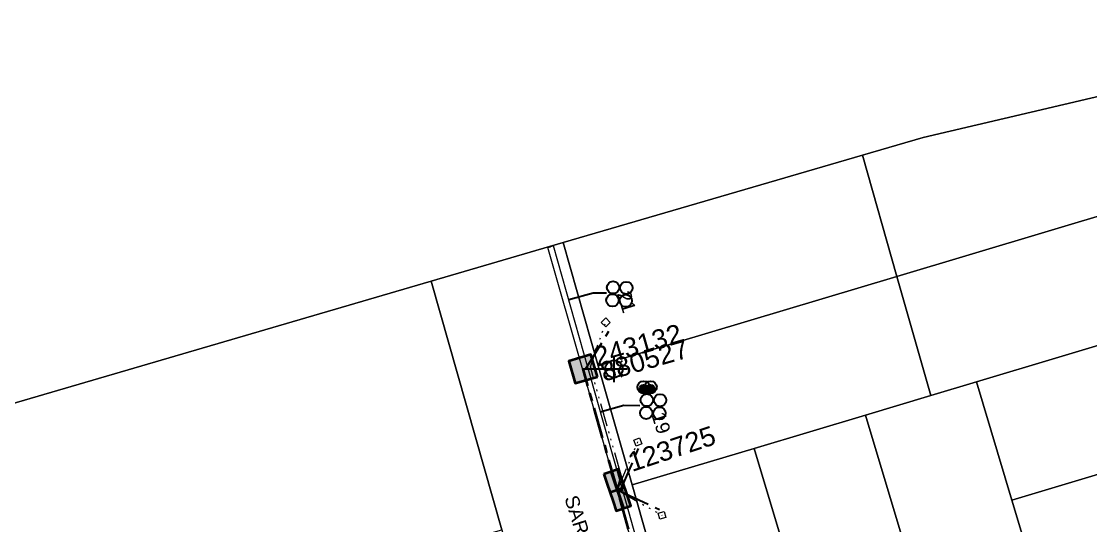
# Model space of a CAD drawing. Header units: metres. Extents: x 308278 to 310511, y 6271134 to 6272874.
# Drawn here: x 309272.9 to 309411.2, y 6272222.5 to 6272287.7 of the extents above; entities that cross this region are included whole.
import ezdxf
from ezdxf.enums import TextEntityAlignment as Align

# ---------------------------------------------------------------- set-up
doc = ezdxf.new("R2010")
doc.units = ezdxf.units.M
doc.set_wipeout_variables(frame=1)
for name, pattern in [('Cable Exist UG', [7, 4, -1, 1, -1]), ('DOT', [6.35, 0, -6.35]), ('PHANTOMX2', [6.6, 3, -0.75, 0.2, -0.75, 0.2, -0.75, 0.2, -0.75])]:
    doc.linetypes.add(name, pattern=pattern)
doc.layers.get('0').update_dxf_attribs({"color": 6})
for name, color, linetype, lineweight in [('_User Miscellaneous1', 30, 'Continuous', 13), ('_User_LV_Exist', 5, 'Continuous', 35), ('_User_SL_Exist', 4, 'Continuous', 35), ('Cadastre Land Parcels_SP_EXT', 118, 'Continuous', 15), ('Cadastre Roads_SP_EXT', 218, 'Continuous', 15), ('Mains_LV_SL_EXT', 135, 'Continuous', 25), ('Services_SP_EXT', 42, 'PHANTOMX2', 20)]:
    doc.layers.add(name, color=color, linetype=linetype, lineweight=lineweight)
for name, color, linetype in [('Duct_SP_EXT', 30, 'Continuous'), ('Equip_SP_SL_EXT', 7, 'Continuous'), ('SupportsUG_SP_LV_EXT', 7, 'Continuous'), ('SupportsUG_SP_LV_SL_EXT', 7, 'Continuous'), ('Trench_SP_EXT', 7, 'Continuous')]:
    doc.layers.add(name, color=color, linetype=linetype)
doc.styles.add('COLUMN_LABEL', font='arial.ttf', dxfattribs={"height": 2})
doc.styles.add('iecARIAL', font='arial.ttf', dxfattribs={"height": 2})
doc.styles.add('POLE_LABEL', font='arial.ttf', dxfattribs={"height": 2})
doc.styles.add('SL_LABEL', font='arial.ttf', dxfattribs={"height": 2})
doc.styles.get("Standard").update_dxf_attribs({"font": 'arial.ttf'})

# ---------------------------------------------------------------- blocks, each defined once
blk = doc.blocks.new('COLUMN_EXT')
blk.add_hatch(color=256).paths.add_polyline_path([(1.5, -1.5), (1.5, 1.5), (-1.5, 1.5), (-1.5, -1.5)])
blk.add_lwpolyline([(1.5, 1.5), (-1.5, 1.5), (-1.5, -1.5), (1.5, -1.5)], close=True)
at = {"flags": 9}
for tag, p in [('STREETNAME', (-1.81, 1.6)), ('LOCATION', (-1.81, 1.4)), ('SUBURB', (-1.81, 1.8)), ('NOTES', (-1.81, 2)), ('COLUMN_TYPE', (-1.81, 0.4)), ('OWNED_BY', (-1.81, 0.6)), ('LEGEND', (-1.81, 1.2)), ('USAGE', (-1.81, 1)), ('STATE', (-1.81, 0.8))]:
    blk.add_attdef(tag, text='', height=0.2, rotation=180, dxfattribs=at).set_placement(p, align=Align.MIDDLE_LEFT)
at = {"flags": 1}
blk.add_attdef('Z', (-1.81, 2.35), '', height=0.2, rotation=180, dxfattribs=at)
at = {"flags": 9}
for tag, style, p in [('STRUCTURE_PLANT_NUMBER', 'POLE_LABEL', (-1.81, -0.03)), ('STREET_CODE', 'COLUMN_LABEL', (-1.81, 0.2))]:
    blk.add_attdef(tag, text='', height=0.2, rotation=180, dxfattribs=dict(at, style=style)).set_placement(p, align=Align.MIDDLE_LEFT)
at = {"style": 'COLUMN_LABEL', "width": 0.9, "flags": 8}
blk.add_attdef('ASSET_NUM', text='', height=2, rotation=270, dxfattribs=at).set_placement((2, -4), align=Align.MIDDLE_LEFT)
blk = doc.blocks.new('PILLAR_EXT')
blk.add_hatch(color=256).paths.add_polyline_path([(-2.5, 1), (-2.5, -1), (2.5, -1), (2.5, 1)])
for p, q in [((-2.5, 0), (2.5, 0)), ((0, 1), (0, -1))]:
    blk.add_line(p, q)
at = {"ltscale": 10}
blk.add_line((2.5, 0), (-2.5, 0), dxfattribs=at)
blk.add_lwpolyline([(-2.5, -1), (-1.25, -1), (1.25, -1), (2.5, -1), (2.5, 1), (-2.5, 1)], close=True)
at = {"width": 0.9, "flags": 8}
blk.add_attdef('ASSET_NUM', text='', height=2, rotation=90, dxfattribs=at).set_placement((-2, 4), align=Align.MIDDLE_LEFT)
for tag, p, flags in [('OWNED_BY', (0, -0.2), 9), ('STATE', (0, -0.4), 9), ('SUPPORT_TYPE', (0, -0.6), 9), ('USAGE', (0, -0.8), 9), ('LEGEND', (0, -1), 9), ('LOCATION', (0, -1.2), 9), ('NOTES', (0, -1.4), 9), ('STREETNAME', (0, -1.8), 9), ('SUBURB', (0, -2), 1), ('PARENT', (0, -1.6), 9)]:
    blk.add_attdef(tag, p, '', height=0.2, dxfattribs=dict(flags=flags))
blk = doc.blocks.new('DUCT_EXT')
blk.add_circle((0, 0.8), 0.8)
at = {"flags": 1}
blk.add_attdef('Z', (0, 0), '', height=0.2, dxfattribs=at)
at = {"flags": 9}
for tag, p in [('DUCT_CODE', (0, 0)), ('XSECT_TYPE', (0, -0.2)), ('STATE', (0, -0.6)), ('FB_REFERENCE', (0, -0.4)), ('NOTES', (0, -0.8))]:
    blk.add_attdef(tag, text='', height=0.2, dxfattribs=at).set_placement(p, align=Align.MIDDLE_LEFT)
blk = doc.blocks.new('*U479')
at = {"transparency": 33554687, "flags": 9}
for tag, p in [('LRATECODE', (-7.4, 0)), ('LOUTREACHVOCAB', (-7.2, 0)), ('LOUTREACH', (-7, 0)), ('LANTNUMBER', (-6.6, 0)), ('LNEW', (-6.4, 0)), ('LMASTVOCAB', (-6.2, 0)), ('LMAST', (-6, 0)), ('LLAMPVOCAB', (-5.8, 0)), ('LLAMP', (-5.6, 0)), ('LEXIST', (-5.4, 0)), ('LCHARGE3PERCENT', (-5.2, 0)), ('LCHARGE3', (-5, 0)), ('LCHARGE2PERCENT', (-4.8, 0)), ('LCHARGE2', (-4.6, 0)), ('LCHARGE1PERCENT', (-4.4, 0)), ('LCHARGE1', (-4.2, 0)), ('LCATEGORY', (-4, 0)), ('LBRACKETVOCAB', (-3.8, 0)), ('LBRACKET', (-3.6, 0)), ('LKINGHEIGHT', (-3.4, 0)), ('CREPLACE', (-3.2, 0)), ('CREMOVE', (-3, 0)), ('CNUMBER', (-2.8, 0)), ('CNEW', (-2.6, 0)), ('CEXIST', (-2.4, 0)), ('USAGE', (-2.2, 0)), ('STATE', (-2, 0)), ('OWNED_BY', (-1.8, 0)), ('ORIENTATION', (-1.6, 0)), ('OPERATING_VOLTAGE', (-1.4, 0)), ('NO_PHASES', (-1.2, 0)), ('LANTERN_TYPE', (-1, 0)), ('LANTERN_PURPOSE', (-0.8, 0)), ('CONTROL_TYPE', (-0.6, 0)), ('CONSTRUCTED_VOLTAGE', (-0.4, 0))]:
    blk.add_attdef(tag, text='', height=0.001, rotation=270, dxfattribs=at).set_placement(p, align=Align.MIDDLE_LEFT)
at = {"transparency": 33554687, "style": 'SL_LABEL', "flags": 9}
blk.add_attdef('STREET_CODE', text='', height=0.001, rotation=270, dxfattribs=at).set_placement((0, 0), align=Align.MIDDLE_LEFT)
at = {"transparency": 33554687, "flags": 1}
blk.add_attdef('Z', (0, 0), '', height=0.001, rotation=270, dxfattribs=at)
at = {"transparency": 33554687, "width": 0.9}
blk.add_attdef('LNUMBER', text='', height=1, dxfattribs=at).set_placement((7, -1), align=Align.MIDDLE_LEFT)
at = {"transparency": 33554687, "flags": 9}
for tag, p in [('LREMOVE', (0, -7.6)), ('LREPLACE', (0, -7.8)), ('LTYPE', (0, -8)), ('LTYPEVOCAB', (0, -8.2)), ('LEGEND', (0, -8.4)), ('SUBURB', (0, -8.6)), ('STREETNAME', (0, -8.8)), ('LOCATION', (0, -9)), ('NOTES', (0, -9.2)), ('MAINTAINED_BY', (0, -9.86))]:
    blk.add_attdef(tag, text='', height=0.001, dxfattribs=at).set_placement(p, align=Align.MIDDLE_LEFT)
blk.add_attdef('OPERATED_BY', (0, -9.61), '', height=0.001, dxfattribs=at)
at = {"linetype": 'DOT', "transparency": 33554687}
blk.add_wipeout([(5.69, 0), (5.06, -1.06), (4, -1.69), (2.94, -1.06), (2.31, 0), (2.94, 1.06), (4, 1.69), (5.06, 1.06)], dxfattribs=at)
at = {"transparency": 33554687}
for p, q in [((4, 1.69), (4, 0)), ((0, 0), (4, 0)), ((2.94, 1.06), (3.2, 0.8)), ((5.06, 1.06), (4.8, 0.8)), ((2.94, -1.06), (3.2, -0.8)), ((4, 0), (5.69, 0)), ((4, 0), (4, -1.69)), ((5.06, -1.06), (4.8, -0.8))]:
    blk.add_line(p, q, dxfattribs=at)
blk.add_circle((4, 0), 1.12, dxfattribs=at)
blk = doc.blocks.new('CCP_EXT')
at = {"flags": 9}
for tag, p in [('LEGEND', (0, -1.4)), ('STATE', (0, -1.8)), ('LIFE_SUPPORT', (0, -1.6)), ('NOTES', (0, -2))]:
    blk.add_attdef(tag, text='', height=0.2, dxfattribs=at).set_placement(p, align=Align.MIDDLE_LEFT)
at = {"transparency": 33554687}
blk.add_wipeout([(0, 0.57), (0.57, 0), (0, -0.57), (-0.57, 0)], dxfattribs=at)
blk.add_lwpolyline([(-0.57, 0), (0, 0.57), (0.57, 0), (0, -0.57), (-0.57, 0)])
at = {"flags": 1}
blk.add_attdef('Z', (0, 0), '', height=0.2, dxfattribs=at)
at = {"flags": 9}
for tag, p in [('CCP_TYPE', (0, 0)), ('CONSTRUCTED_VOLTAGE', (0, -0.2)), ('OPERATING_VOLTAGE', (0, -0.6)), ('ORIENTATION', (0, -0.8)), ('OWNED_BY', (0, -1)), ('NO_PHASES', (0, -0.4)), ('USAGE', (0, -1.2))]:
    blk.add_attdef(tag, text='', height=0.2, dxfattribs=at).set_placement(p, align=Align.MIDDLE_LEFT)
blk = doc.blocks.new('CABLE_LARGE_EXT')
h = blk.add_hatch(color=256)
edge = h.paths.add_edge_path()
edge.add_arc((0, 0.55), 0.55, 0, 360)
blk.add_circle((0, 0.55), 0.55)
at = {"flags": 1}
blk.add_attdef('Z', (0, 0), '', height=0.2, dxfattribs=at)
at = {"flags": 9}
for tag, p in [('COND_CODE', (0, 0)), ('STATE', (0, -0.4)), ('XSECT_SIZE', (0, -0.6)), ('FB_REFERENCE', (0, -0.2)), ('NOTES', (0, -0.8))]:
    blk.add_attdef(tag, text='', height=0.2, dxfattribs=at).set_placement(p, align=Align.MIDDLE_LEFT)

msp = doc.modelspace()

# ---------------------------------------------------------------- linework, layer by layer
at = {"layer": '_User Miscellaneous1'}
for p, q in [((309340.975, 6272258.48), (309341.321, 6272258.578)), ((309341.668, 6272258.677), (309341.321, 6272258.578)), ((309349.959, 6272226.864), (309350.305, 6272226.963)), ((309349.959, 6272226.864), (309350.305, 6272226.963)), ((309350.651, 6272227.061), (309350.305, 6272226.963)), ((309350.651, 6272227.061), (309350.305, 6272226.963))]:
    msp.add_line(p, q, dxfattribs=at)
at = {"layer": 'Cadastre Land Parcels_SP_EXT', "linetype": 'Continuous'}
for points in [[(309325.872, 6272254.115), (309342.955, 6272259.108), (309381.657, 6272270.421), (309389.509, 6272272.717), (309421.67, 6272280.253), (309439.001, 6272284.313), (309551.216, 6272310.601), (309507.371, 6272367.428), (309261.027, 6272311.058), (309251.19, 6272284.914), (309250.171, 6272282.087), (309249.228, 6272279.238), (309248.363, 6272276.367), (309247.589, 6272273.519), (309246.926, 6272270.764), (309246.342, 6272267.993), (309245.839, 6272265.211), (309245.413, 6272262.415), (309245.07, 6272259.61), (309241.832, 6272229.553), (309325.872, 6272254.115)], [(309424.814, 6272266.334), (309421.67, 6272280.253), (309389.509, 6272272.717), (309381.657, 6272270.421), (309386.111, 6272254.73), (309424.814, 6272266.334)], [(309386.111, 6272254.73), (309381.657, 6272270.421), (309342.955, 6272259.108), (309347.485, 6272243.149), (309386.111, 6272254.73)], [(309396.395, 6272241.111), (309428.348, 6272250.689), (309424.814, 6272266.334), (309386.111, 6272254.73), (309390.481, 6272239.337), (309396.395, 6272241.111)], [(309259.037, 6272200.25), (309273.461, 6272204.371), (309287.884, 6272208.49), (309304.231, 6272213.159), (309318.655, 6272217.279), (309335.001, 6272221.948), (309325.872, 6272254.115), (309241.832, 6272229.553), (309241.492, 6272226.747), (309241.157, 6272223.742), (309240.903, 6272220.753), (309240.733, 6272217.771), (309240.644, 6272214.797), (309240.641, 6272211.832), (309240.72, 6272208.881), (309240.881, 6272205.944), (309241.127, 6272203.024), (309241.454, 6272200.124), (309241.864, 6272197.243), (309242.176, 6272195.434), (309259.037, 6272200.25)], [(309367.659, 6272232.495), (309382.027, 6272236.803), (309390.481, 6272239.337), (309386.111, 6272254.73), (309347.485, 6272243.149), (309351.854, 6272227.757), (309367.659, 6272232.495)], [(309431.882, 6272235.044), (309428.348, 6272250.689), (309396.395, 6272241.111), (309400.991, 6272225.783), (309431.882, 6272235.044)], [(309406.447, 6272207.583), (309400.991, 6272225.783), (309396.395, 6272241.111), (309390.481, 6272239.337), (309382.027, 6272236.803), (309392.079, 6272203.276), (309406.447, 6272207.583)], [(309392.079, 6272203.276), (309382.027, 6272236.803), (309367.659, 6272232.495), (309377.711, 6272198.968), (309392.079, 6272203.276)], [(309432.248, 6272215.319), (309435.198, 6272220.369), (309431.882, 6272235.044), (309400.991, 6272225.783), (309406.447, 6272207.583), (309432.248, 6272215.319)], [(309377.711, 6272198.968), (309367.659, 6272232.495), (309351.854, 6272227.757), (309360.321, 6272197.928), (309365.244, 6272195.23), (309377.711, 6272198.968)]]:
    msp.add_lwpolyline(points, close=True, dxfattribs=at)
at = {"layer": 'Duct_SP_EXT'}
for points in [[(309348.551, 6272252.576), (309346.828, 6272252.579), (309343.661, 6272251.692)], [(309352.84, 6272238.016), (309350.793, 6272238.022), (309347.745, 6272237.17)]]:
    msp.add_lwpolyline(points, dxfattribs=at)

# ---------------------------------------------------------------- block references
for p in [(309349.395, 6272252.516), (309351.11, 6272252.456), (309349.315, 6272250.844), (309351.03, 6272250.796), (309353.352, 6272239.602), (309354.25, 6272239.604), (309353.763, 6272237.941), (309355.471, 6272237.92), (309353.684, 6272236.275), (309355.395, 6272236.228)]:
    msp.add_blockref('DUCT_EXT', p, dxfattribs=at)
at = {"layer": 'SupportsUG_SP_LV_EXT'}
ref = msp.add_blockref('PILLAR_EXT', (309349.951, 6272227.119), dxfattribs=dict(at, rotation=288.3907137271449))
ref.add_attrib('ASSET_NUM', '123725', dxfattribs={"layer": '0', "height": 2.5, "rotation": 18.39071, "style": 'iecARIAL'}).set_placement((309351.451, 6272230.619), align=Align.MIDDLE_LEFT)
at = {"layer": 'SupportsUG_SP_LV_SL_EXT'}
ref = msp.add_blockref('COLUMN_EXT', (309345.507, 6272242.763), dxfattribs=dict(at, rotation=285.910017811583))
ref.add_attrib('ASSET_NUM', '880527', dxfattribs={"layer": '0', "height": 2.5, "rotation": 15.91002, "style": 'COLUMN_LABEL'}).set_placement((309347.507, 6272243.513), align=Align.TOP_LEFT)

# ---------------------------------------------------------------- texts
at = {"layer": 'Cadastre Land Parcels_SP_EXT'}
for s, rotation, p in [('21', 287.29245, (309349.878, 6272252.522)), ('19', 287.70562, (309354.331, 6272236.846))]:
    msp.add_text(s, height=1.8, rotation=rotation, dxfattribs=at).set_placement(p)
at = {"layer": 'Cadastre Roads_SP_EXT'}
msp.add_text('SARABAH ST', height=1.8, rotation=287.38451, dxfattribs=at).set_placement((309343.081, 6272226.077))

# ---------------------------------------------------------------- next in the draw order: block references
at = {"layer": 'Equip_SP_SL_EXT'}
ref = msp.add_blockref('*U479', (309345.507, 6272242.763), dxfattribs=at)
ref.add_attrib('ASSET_NUM', '243132', dxfattribs={"layer": '0', "height": 2.5, "rotation": 15.91002, "style": 'iecARIAL'}).set_placement((309347.007, 6272244.263), align=Align.MIDDLE_LEFT)
at = {"layer": 'Services_SP_EXT'}
for p, rotation in [((309352.606, 6272233.319), 246.3907141285098), ((309355.742, 6272223.82), 150.390713741009)]:
    msp.add_blockref('CCP_EXT', p, dxfattribs=dict(at, rotation=rotation))

# ---------------------------------------------------------------- next in the draw order: linework, layer by layer
at = {"layer": '_User Miscellaneous1'}
for p, q in [((309345.477, 6272242.644), (309340.975, 6272258.48)), ((309346.169, 6272242.841), (309341.668, 6272258.677)), ((309345.477, 6272242.644), (309345.823, 6272242.743)), ((309345.477, 6272242.644), (309345.823, 6272242.743)), ((309349.959, 6272226.864), (309345.477, 6272242.644)), ((309346.169, 6272242.841), (309345.823, 6272242.743)), ((309346.169, 6272242.841), (309345.823, 6272242.743)), ((309350.651, 6272227.061), (309346.169, 6272242.841)), ((309358.325, 6272197.357), (309349.959, 6272226.864)), ((309359.018, 6272197.554), (309350.651, 6272227.061))]:
    msp.add_line(p, q, dxfattribs=at)
at = {"layer": '_User_LV_Exist', "linetype": 'Cable Exist UG', "flags": 128}
msp.add_lwpolyline([(309393.008, 6272201.47), (309378.416, 6272197.103), (309378.416, 6272197.103), (309365.086, 6272193.113), (309358.614, 6272196.522), (309349.923, 6272227.215)], dxfattribs=at)
at = {"layer": '_User_SL_Exist', "linetype": 'Cable Exist UG', "flags": 128}
msp.add_lwpolyline([(309349.951, 6272227.119), (309345.507, 6272242.763)], dxfattribs=at)
at = {"layer": 'Mains_LV_SL_EXT', "linetype": 'Cable Exist UG'}
msp.add_lwpolyline([(309349.951, 6272227.119), (309345.507, 6272242.763)], dxfattribs=at)
at = {"layer": 'Services_SP_EXT'}
for points in [[(309349.951, 6272227.119), (309352.606, 6272233.319)], [(309349.951, 6272227.119), (309355.742, 6272223.82)]]:
    msp.add_lwpolyline(points, dxfattribs=at)
at = {"layer": 'Trench_SP_EXT', "linetype": 'Cable Exist UG'}
for points in [[(309350.305, 6272226.963), (309352.706, 6272232.526)], [(309350.305, 6272226.963), (309355.388, 6272224.598)]]:
    msp.add_lwpolyline(points, dxfattribs=at)

# ---------------------------------------------------------------- next in the draw order: block references
at = {"layer": '_User_LV_Exist'}
ref = msp.add_blockref('PILLAR_EXT', (309349.951, 6272227.119), dxfattribs=dict(at, rotation=288.3907137271449))
ref.add_attrib('ASSET_NUM', '123725', dxfattribs={"layer": '0', "height": 2.5, "rotation": 18.39071, "style": 'iecARIAL'}).set_placement((309351.451, 6272230.619), align=Align.MIDDLE_LEFT)
at = {"layer": '_User_SL_Exist'}
ref = msp.add_blockref('COLUMN_EXT', (309345.507, 6272242.763), dxfattribs=dict(at, rotation=285.910017811583))
ref.add_attrib('ASSET_NUM', '880527', dxfattribs={"layer": '0', "height": 2.5, "rotation": 15.91002, "style": 'COLUMN_LABEL'}).set_placement((309347.507, 6272243.513), align=Align.TOP_LEFT)
at = {"layer": 'Duct_SP_EXT'}
for p in [(309353.352, 6272239.603), (309354.25, 6272239.604)]:
    msp.add_blockref('CABLE_LARGE_EXT', p, dxfattribs=at)
at = {"layer": 'Services_SP_EXT'}
msp.add_blockref('CCP_EXT', (309348.444, 6272248.795), dxfattribs=at)

# ---------------------------------------------------------------- next in the draw order: linework, layer by layer
at = {"layer": 'Cadastre Roads_SP_EXT', "linetype": 'Continuous'}
msp.add_lwpolyline([(309360.321, 6272197.928), (309351.854, 6272227.757), (309347.485, 6272243.149), (309342.955, 6272259.108), (309325.872, 6272254.115), (309335.001, 6272221.948), (309343.192, 6272193.087), (309360.321, 6272197.928)], close=True, dxfattribs=at)
at = {"layer": 'Services_SP_EXT'}
msp.add_lwpolyline([(309349.923, 6272227.216), (309350.434, 6272229.028), (309350.434, 6272229.028), (309346.464, 6272243.055), (309348.444, 6272248.795)], dxfattribs=at)
at = {"layer": 'Trench_SP_EXT', "linetype": 'Cable Exist UG'}
msp.add_lwpolyline([(309345.823, 6272242.743), (309348.837, 6272247.64)], dxfattribs=at)

doc.saveas('drawing.dxf')
